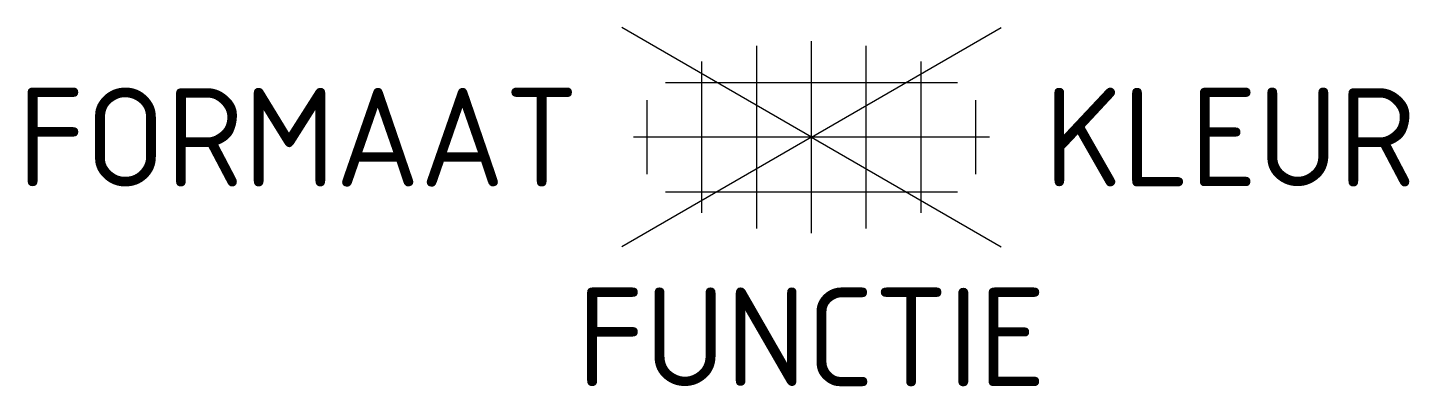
# Model space of a CAD drawing. Header units: metres. Extents: x -14.3 to 10.9, y -4.5 to 2.
import ezdxf
from ezdxf.enums import TextEntityAlignment as Align

# ---------------------------------------------------------------- set-up
doc = ezdxf.new("R2010")
doc.units = ezdxf.units.M
doc.styles.add('NLCS-ISO', font='NLCS-ISO.ttf')

msp = doc.modelspace()

# ---------------------------------------------------------------- linework, layer by layer
for p, q in [((0, 0), (-3.464, 2)), ((0, 0), (3.464, 2)), ((-1, 0), (-1, 1.665)), ((0, 0), (0, 1.75)), ((1, 0), (1, 1.665)), ((-2, 0), (-2, 1.379)), ((2, 0), (2, 1.379)), ((-2.667, 1), (2.667, 1)), ((-3, 0), (-3, 0.673)), ((3, 0), (3, 0.673)), ((0, 0), (-3.464, -2)), ((0, 0), (3.464, -2)), ((-2, 0), (-3.25, 0)), ((-3, -0.673), (-3, 0)), ((-2, -1.379), (-2, 0)), ((0, 0), (-2, 0)), ((-1, -1.665), (-1, 0)), ((0, -1.75), (0, 0)), ((2, 0), (0, 0)), ((1, -1.665), (1, 0)), ((2, -1.379), (2, 0)), ((3.25, 0), (2, 0)), ((3, -0.673), (3, 0)), ((-2.667, -1), (2.667, -1))]:
    msp.add_line(p, q)

# ---------------------------------------------------------------- texts
at = {"style": 'NLCS-ISO'}
msp.add_attdef('FORMAAT', text='', height=1.8, dxfattribs=at).set_placement((-4.25, 0), align=Align.MIDDLE_RIGHT)
msp.add_attdef('KLEUR', text='G', height=1.8, dxfattribs=at).set_placement((4.25, 0), align=Align.MIDDLE_LEFT)
at = {"style": 'NLCS-ISO', "flags": 1}
msp.add_attdef('FUNCTIE', text='', height=1.8, dxfattribs=at).set_placement((0, -2.75), align=Align.TOP_CENTER)

doc.saveas('drawing.dxf')
